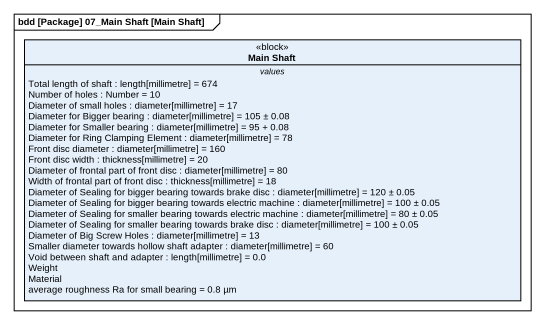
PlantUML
@startuml
mainframe bdd [Package] 07_Main Shaft [Main Shaft]
hide circle
hide empty members
class "Main Shaft" as Main_Shaft <<block>> {
  -- values --
  Total length of shaft : length[millimetre] = 674
  Number of holes : Number = 10
  Diameter of small holes : diameter[millimetre] = 17
  Diameter for Bigger bearing : diameter[millimetre] = 105 ± 0.08
  Diameter for Smaller bearing : diameter[millimetre] = 95 + 0.08
  Diameter for Ring Clamping Element : diameter[millimetre] = 78
  Front disc diameter : diameter[millimetre] = 160
  Front disc width : thickness[millimetre] = 20
  Diameter of frontal part of front disc : diameter[millimetre] = 80
  Width of frontal part of front disc : thickness[millimetre] = 18
  Diameter of Sealing for bigger bearing towards brake disc : diameter[millimetre] = 120 ± 0.05
  Diameter of Sealing for bigger bearing towards electric machine : diameter[millimetre] = 100 ± 0.05
  Diameter of Sealing for smaller bearing towards electric machine : diameter[millimetre] = 80 ± 0.05
  Diameter of Sealing for smaller bearing towards brake disc : diameter[millimetre] = 100 ± 0.05
  Diameter of Big Screw Holes : diameter[millimetre] = 13
  Smaller diameter towards hollow shaft adapter : diameter[millimetre] = 60
  Void between shaft and adapter : length[millimetre] = 0.0
  Weight
  Material
  average roughness Ra for small bearing = 0.8 µm
}
@enduml
